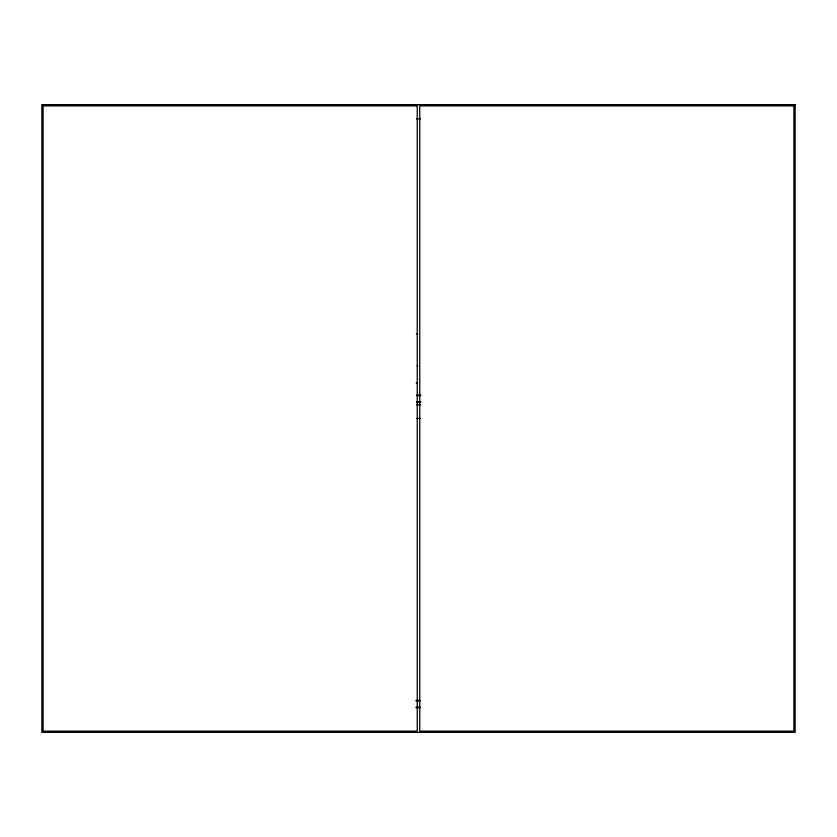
<?xml version="1.0" encoding="UTF-8"?>
<svg xmlns="http://www.w3.org/2000/svg" width="837" height="837" viewBox="0 0 837 837"><rect width="100%" height="100%" fill="white"/><g stroke="black" fill="none" stroke-linecap="round" stroke-linejoin="round"><path stroke-width="1.26" d="M417.244 366.271L417.841 365.947L417.244 365.623M416.544 118.854L420.456 118.854M416.324 382.948L417.841 382.948L416.324 382.739M416.816 394.97L420.739 394.97M416.816 395.639L420.739 395.639M416.816 401.676L420.739 401.676M416.816 402.346L420.739 402.346M416.544 404.794L420.456 404.794M416.544 418.5L420.456 418.5M416.073 700.37L419.986 700.37M416.073 701.04L419.986 701.04M416.073 707.066L419.986 707.066M416.073 707.736L419.986 707.736M416.324 333.733L417.841 334.057L417.244 333.827M795.15 104.625L41.85 104.625L41.85 732.375L795.15 732.375L795.15 104.625M417.244 105.88L43.105 105.88L43.105 731.119L417.244 731.119L417.244 105.88M793.894 105.88L419.755 105.88L419.755 731.119L793.894 731.119L793.894 105.88"/></g></svg>
